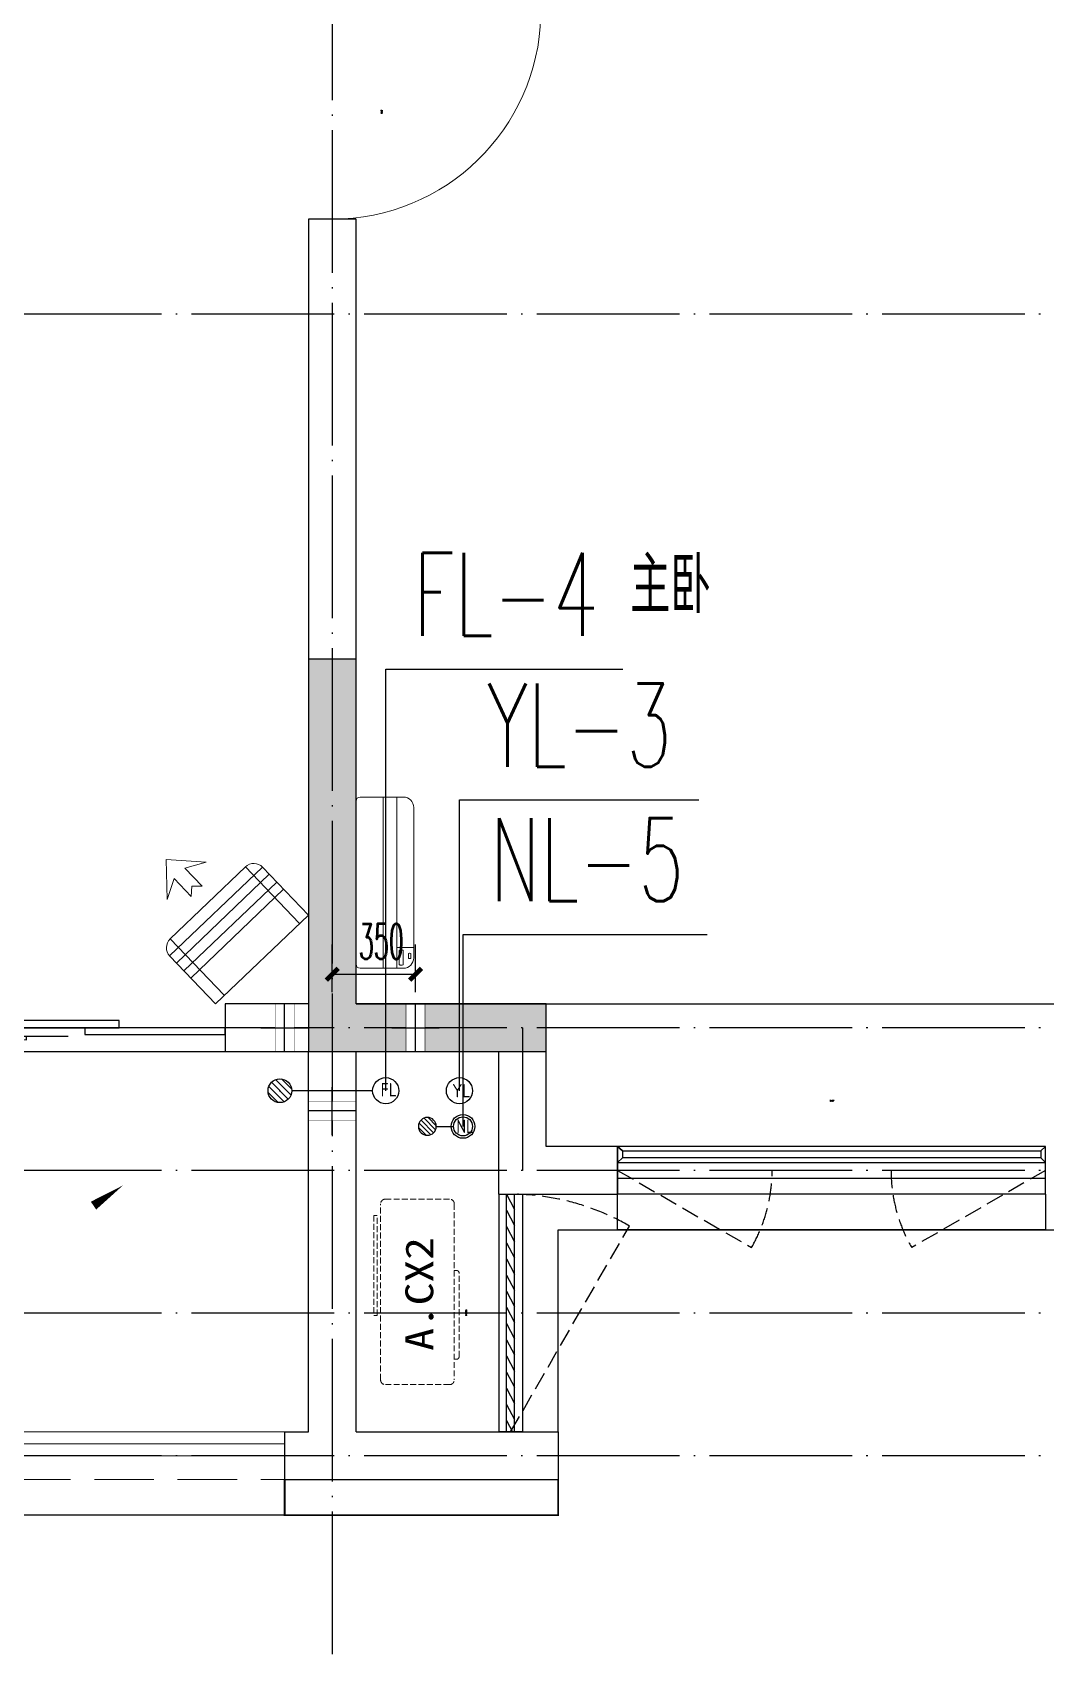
# Model space of a CAD drawing. Extents: x 27938 to 1507990, y 110129 to 923079.
# Drawn here: x 848156 to 852417, y 362996 to 369809 of the extents above; entities that cross this region are included whole.
import ezdxf

# ---------------------------------------------------------------- set-up
doc = ezdxf.new("R2010")
doc.units = 0
doc.header["$LTSCALE"] = 1000
doc.header["$MEASUREMENT"] = 0
doc.linetypes.add('DASH', pattern=[0.35, 0.25, -0.1])
doc.linetypes.add('DOTE', pattern=[2.42, 2, -0.2, 0.02, -0.2])
for name, color, linetype in [('3-栏杆1', 135, 'Continuous'), ('3.5方案汇报，与郭总、侯月琴确定户型_t8$0$2020.03.04 -1安徽标准化洋房户型(UA）_t8_t8$0$看线', 154, 'Continuous'), ('COLUMN', 9, 'Continuous'), ('DIM_凝结', 150, 'Continuous'), ('DIM_废水', 31, 'Continuous'), ('DIM_雨水', 4, 'Continuous'), ('DOTE', 1, 'Continuous'), ('EQUIP_地漏', 7, 'Continuous'), ('LVTRY', 6, 'Continuous'), ('PUB_HATCH', 8, 'Continuous'), ('PUB_TEXT', 4, 'Continuous'), ('VPIPE-凝结', 150, 'N'), ('VPIPE-废水', 31, 'Continuous'), ('VPIPE-雨水', 4, 'Y'), ('WALL', 9, 'Continuous'), ('WINDOW', 4, 'Continuous'), ('WINDOW_TEXT', 7, 'Continuous'), ('机电标识类', 1, 'Continuous'), ('看线', 251, 'Continuous')]:
    doc.layers.add(name, color=color, linetype=linetype)
for name, color, linetype, lineweight in [('平面-排水沟', 86, 'Continuous', 15), ('平面-栏杆', 135, 'Continuous', 15), ('平面-看线', 45, 'Continuous', 15), ('平面-空调室内机', 176, 'Continuous', 9), ('平面-空调预留孔', 173, 'Continuous', 15), ('空调', 76, 'Continuous', 13)]:
    doc.layers.add(name, color=color, linetype=linetype, lineweight=lineweight)
doc.styles.add('_TCH_DIM_T3', font='SIMPLEX.shx', dxfattribs={"width": 0.494118, "bigfont": 'GBCBIG.shx'})
doc.styles.add('_TCH_WINDOW', font='SIMPLEX.shx', dxfattribs={"width": 0.7, "height": 3.5, "bigfont": 'GBCBIG.shx'})
doc.styles.add('_TWT_SERIAL', font='SIMPLEX', dxfattribs={"width": 0.8, "height": 3.5, "bigfont": 'HZTXT'})
doc.styles.get("Standard").update_dxf_attribs({"font": 'gbenor.shx', "bigfont": 'gbcbig.shx'})
doc.styles.add('黑体', font='simhei.ttf')
doc.linetypes.add('N', pattern='A,3,-0.2,["N",Standard,S=0.25,R=0,X=-0.1,Y=-0.115],-0.2', length=3.4)
doc.linetypes.add('Y', pattern='A,3,-0.2,["Y",Standard,S=0.25,R=0,X=-0.1,Y=-0.115],-0.2', length=3.4)
doc.dimstyles.new('_TCH_ARCH&&50', dxfattribs={"dimtxt": 148.75, "dimasz": 50, "dimexe": 125, "dimexo": 150, "dimgap": 63.125, "dimtad": 1, "dimdec": 0, "dimzin": 0, "dimdsep": 46, "dimtxsty": '_TCH_DIM_T3', "dimblk": 'ARCHTICK', "dimcen": 0.09, "dimclrt": 4, "dimazin": 2, "dimtfac": 1, "dimtdec": 0, "dimtix": 1, "dimtmove": 2, "dimatfit": 3, "dimfxl": 100, "dimtolj": 1, "dimtzin": 0, "dimarcsym": 0})

# ---------------------------------------------------------------- blocks, each defined once
blk = doc.blocks.new('GDGDGDSDA')
at = {"layer": 'DOTE', "color": 0, "linetype": 'DOTE', "ltscale": 0.3}
for p, q in [((440834.8, 367858.3), (440834.8, 359558.3)), ((471334.8, 366358.3), (417334.8, 366358.3)), ((471334.8, 363358.3), (417334.8, 363358.3)), ((441634.8, 363358.3), (441634.8, 362758.3)), ((471334.8, 362758.3), (417334.8, 362758.3)), ((471334.8, 362158.3), (417334.8, 362158.3)), ((471334.8, 361558.3), (417334.8, 361558.3))]:
    blk.add_line(p, q, dxfattribs=at)
blk = doc.blocks.new('GFDGFSDFGD')
at = {"layer": 'PUB_HATCH'}
blk.add_hatch(color=256, dxfattribs=at).paths.add_polyline_path([(443016.6, 365523.7), (443016.6, 365723.7), (442216.6, 365723.7), (442216.6, 367173.7), (442016.6, 367173.7), (442016.6, 365523.7)])
at = {"layer": 'COLUMN', "color": 6}
for p, q in [((442216.6, 367173.7), (442016.6, 367173.7)), ((442016.6, 367173.7), (442016.6, 365523.7)), ((442216.6, 365723.7), (442216.6, 367173.7)), ((443016.6, 365723.7), (442216.6, 365723.7)), ((443016.6, 365523.7), (443016.6, 365723.7)), ((442016.6, 365523.7), (443016.6, 365523.7))]:
    blk.add_line(p, q, dxfattribs=at)
blk = doc.blocks.new('dongkong')
blk.add_wipeout([(-603756, 210771), (-603756, 210570.8), (-603836, 210570.8), (-603836, 210771)])
at = {"layer": '机电标识类', "color": 250, "linetype": 'DASH', "ltscale": 400}
for p, q in [((-603796, 210771), (-603796, 210570.8)), ((-603896, 210670.7), (-603696, 210670.7))]:
    blk.add_line(p, q, dxfattribs=at)
at = {"layer": '空调', "color": 6, "linetype": 'DASH', "const_width": 2}
blk.add_lwpolyline([(-603756, 210771), (-603756, 210570.8), (-603836, 210570.8), (-603836, 210771)], close=True, dxfattribs=at)
blk = doc.blocks.new('A$C001338C2')
for p, q in [((845, 303.6), (55, 303.6)), ((109.1, 214.8), (109.1, 303.6)), ((0, 248.6), (0, 22)), ((900, 22), (900, 248.6)), ((22, 0), (878, 0))]:
    blk.add_line(p, q)
at = {"lineweight": 5}
for p, q in [((900, 214.8), (0, 214.8)), ((900, 143.2), (0, 143.2))]:
    blk.add_line(p, q, dxfattribs=at)
for points in [[(73.1, 275), (56.8, 275, -0.414214), (51.3, 280.5), (51.3, 283.4, -0.414214), (56.8, 288.9), (73.1, 288.9, -0.414214), (78.6, 283.4), (78.6, 280.5, -0.414214)], [(89.2, 226.4), (22.2, 226.4, -0.414214), (16.7, 231.9), (16.7, 243.1, -0.414214), (22.2, 248.6), (89.2, 248.6, -0.414214), (94.7, 243.1), (94.7, 231.9, -0.414214)]]:
    blk.add_lwpolyline(points, format="xyb", close=True)
for centre, radius, start, end in [((55, 248.6), 55, 90, 180), ((845, 248.6), 55, 360, 90), ((22, 22), 22, 180, 270), ((878, 22), 22, 270, 360)]:
    blk.add_arc(centre, radius, start, end)
blk = doc.blocks.new('$lvtry$00000171')
at = {"color": 0}
for p, q in [((-74, 11), (-11, 74)), ((-70, -27), (27, 70)), ((-53, -53), (53, 53)), ((-27, -70), (70, 27)), ((11, -74), (74, -11))]:
    blk.add_line(p, q, dxfattribs=at)
blk.add_circle((0, 0), 75, dxfattribs=at)
blk.add_point((0, 0), dxfattribs=at)
blk = doc.blocks.new('$TwtSys$00000141')
at = {"color": 1}
for p, q in [((-47.1, 3.8), (-5, 45.9)), ((-47.1, 3.8), (-5, 45.9)), ((-43.6, -17.5), (17.5, 43.6)), ((-43.6, -17.5), (17.5, 43.6)), ((-33.2, -33.2), (33.2, 33.2)), ((-33.2, -33.2), (33.2, 33.2)), ((-16.2, -43.5), (43.8, 16.4)), ((-16.2, -43.5), (43.8, 16.4)), ((5.7, -46.1), (46.1, -5.7)), ((5.7, -46.1), (46.1, -5.7))]:
    blk.add_line(p, q, dxfattribs=at)
blk.add_circle((0, 0), 47, dxfattribs=at)
blk.add_circle((0, 0), 47, dxfattribs=at)
blk = doc.blocks.new('ferre')
at = {"layer": '平面-空调预留孔', "linetype": 'DASH', "ltscale": 0.1}
for p, q in [((93392.7, 115403.5), (93392.7, 115393.5)), ((93402.7, 115383.5), (93755.6, 115383.5)), ((93765.6, 115393.5), (93765.6, 115403.5))]:
    blk.add_line(p, q, dxfattribs=at)
blk.add_lwpolyline([(94045.9, 115403.5), (93305.9, 115403.5, -0.414214), (93285.9, 115423.5), (93285.9, 115693.5, -0.414214), (93305.9, 115713.5), (94045.9, 115713.5, -0.414214), (94065.9, 115693.5), (94065.9, 115423.5, -0.414214)], format="xyb", close=True, dxfattribs=at)
blk.add_lwpolyline([(93996.7, 115742.6), (93576.8, 115742.6), (93576.8, 115727.5), (93996.7, 115727.5)], close=True, dxfattribs=at)
for centre, start, end in [((93402.7, 115393.5), 180, 270), ((93755.6, 115393.5), 270, 0)]:
    blk.add_arc(centre, 10, start, end, dxfattribs=at)
at = {"layer": '平面-空调预留孔', "color": 251, "linetype": 'DASH', "ltscale": 0.1, "true_color": 0x636466, "style": '黑体', "width": 1.2}
blk.add_text('A.CX2', height=117.05, dxfattribs=at).set_placement((93428.3, 115492.1))
blk = doc.blocks.new('fergve')
at = {"layer": '平面-空调预留孔', "linetype": 'DASH', "ltscale": 0.1}
blk.add_blockref('ferre', (25670, -60415.8), dxfattribs=at)
blk = doc.blocks.new('dasdasf1sa2f31as32f')
for p, q in [((-116, 585.6), (43.3, 640.5)), ((82.7, 476.6), (43.3, 640.5)), ((-22.8, 585.5), (-116, 585.6)), ((-22.8, 585.5), (-73.4, 493.2)), ((32.4, 555.1), (-18.1, 462.9)), ((82.7, 476.6), (32.4, 555.1)), ((-473.5, 259.7), (-339.5, 504)), ((-269.8, 524.3), (-427.7, 236.5)), ((134.6, 245.5), (-338.8, 505.1)), ((-269.8, 524.3), (113.7, 314)), ((-31.3, 504.4), (-73.4, 493.2)), ((-18.1, 462.9), (-31.3, 504.4)), ((92.6, 168.8), (-380.9, 428.5)), ((114.7, 208.4), (-359.1, 468.2)), ((72.3, 131.9), (-401.1, 391.6)), ((113.7, 314), (-44.2, 26.2)), ((0, 0), (-473.5, 259.7)), ((134, 244.4), (0, 0))]:
    blk.add_line(p, q)
for centre, start, end in [((-294.5, 479.4), 61.25933, 151.25933), ((89, 269), 331.25933, 61.25933)]:
    blk.add_arc(centre, 51.3, start, end)
blk = doc.blocks.new('GDGDRGDGDRGDR')
at = {"layer": '平面-空调室内机', "ltscale": 0.3, "xscale": -1, "rotation": 270}
blk.add_blockref('dongkong', (231445.9, 1046278.1), dxfattribs=at)
at = {"layer": '平面-空调预留孔', "xscale": -1, "rotation": 15.00000000331026}
blk.add_blockref('dasdasf1sa2f31as32f', (441626.3, 442932.1), dxfattribs=at)
at = {"layer": '平面-空调预留孔', "rotation": 90}
blk.add_blockref('fergve', (497617.7, 322375.3), dxfattribs=at)
at = {"layer": '平面-空调室内机', "ltscale": 0.3, "xscale": -1, "rotation": 180}
blk.add_blockref('dongkong', (1045712.6, 653502.9), dxfattribs=at)
blk = doc.blocks.new('_ArchTick')
at = {"color": 0, "linetype": 'ByBlock', "const_width": 0.4}
blk.add_lwpolyline([(-0.5, -0.5), (0.5, 0.5)], dxfattribs=at)
blk = doc.blocks.new('*D999')
at = {"layer": 'Defpoints', "color": 0}
for p in [(849766.8, 365848.6), (849416.6, 365623.8), (849766.8, 365623.8)]:
    blk.add_point(p, dxfattribs=at)
at = {"layer": '平面-空调预留孔', "color": 0, "lineweight": -2}
for p, q in [((849416.6, 365773.8), (849416.6, 365973.6)), ((849766.8, 365773.8), (849766.8, 365973.6)), ((849416.6, 365848.6), (849766.8, 365848.6))]:
    blk.add_line(p, q, dxfattribs=at)
at = {"layer": '平面-空调预留孔', "color": 0, "lineweight": -2, "xscale": 50, "yscale": 50, "zscale": 50, "rotation": 180}
blk.add_blockref('_ArchTick', (849416.6, 365848.6), dxfattribs=at)
at = {"layer": '平面-空调预留孔', "color": 0, "lineweight": -2, "xscale": 50, "yscale": 50, "zscale": 50}
blk.add_blockref('_ArchTick', (849766.8, 365848.6), dxfattribs=at)
at = {"layer": '平面-空调预留孔', "color": 4, "insert": (849623.2, 365986.1), "char_height": 148.75, "attachment_point": 5, "style": '_TCH_DIM_T3'}
blk.add_mtext('\\A1;350', dxfattribs=at)
blk = doc.blocks.new('$DorLib2D$00000138')
at = {"color": 0, "linetype": 'Continuous'}
for p, q in [((-0.2875, 0), (-0.2875, 0.1538)), ((-0.2875, 0.1538), (0, 0.1538)), ((0, 0.1538), (0, 0)), ((0.2875, 0.1538), (0, 0.1538)), ((0.2875, 0), (0.2875, 0.1538)), ((-0.5, -0.1399), (-0.5, 0)), ((-0.5, 0), (-0.2188, 0)), ((0, 0), (-0.2875, 0)), ((-0.2188, 0), (-0.2188, -0.1399)), ((0, 0), (0.2875, 0)), ((0.2188, 0), (0.2188, -0.1399)), ((0.5, 0), (0.2188, 0)), ((0.5, 0), (0.5, -0.1946)), ((0.5, -0.1399), (0.5, 0)), ((-0.2188, -0.1399), (-0.5, -0.1399)), ((0.2188, -0.1399), (0.5, -0.1399)), ((-0.1857, -0.186), (-0.037, -0.186)), ((-0.037, -0.186), (-0.1019, -0.2583)), ((-0.1019, -0.2583), (-0.1019, -0.186)), ((0.1857, -0.186), (0.037, -0.186)), ((0.037, -0.186), (0.1019, -0.2583)), ((0.1019, -0.2583), (0.1019, -0.186))]:
    blk.add_line(p, q, dxfattribs=at)
blk = doc.blocks.new('$DorLib2D$00000001')
for p, q in [((0.45, 0.975), (0.5, 0.975)), ((0.45, 0), (0.45, 0.975)), ((0.5, 0), (0.5, 0.975)), ((0.5, 0), (0.45, 0))]:
    blk.add_line(p, q)
at = {"lineweight": 13}
blk.add_arc((0.475, 0), 0.975, 91.46928, 180, dxfattribs=at)
blk = doc.blocks.new('$WINLIB2D$00000001')
at = {"color": 0}
for points in [[(-0.5, 0.5), (-0.5, -0.5)], [(-0.5, 0.5), (0.5, 0.5)], [(0.5, -0.5), (0.5, 0.5)], [(0.5, 0.1667), (-0.5, 0.1667)], [(0.5, -0.1667), (-0.5, -0.1667)], [(-0.5, -0.5), (0.5, -0.5)]]:
    blk.add_lwpolyline(points, dxfattribs=at)
blk = doc.blocks.new('$WINLIB2D$00000039')
at = {"color": 0}
for points in [[(-0.5, 0.5), (-0.5, -0.5)], [(0.5, 0.5), (-0.5, 0.5)], [(0.5, -0.5), (0.5, 0.5)], [(-0.5, 0.1667), (0.5, 0.1667)], [(-0.3839, -0.1667), (-0.448, 0.1667)], [(-0.3159, -0.1667), (-0.38, 0.1667)], [(-0.2479, -0.1667), (-0.312, 0.1667)], [(-0.1799, -0.1667), (-0.244, 0.1667)], [(-0.1119, -0.1667), (-0.176, 0.1667)], [(-0.0439, -0.1667), (-0.108, 0.1667)], [(0.0241, -0.1667), (-0.04, 0.1667)], [(0.0921, -0.1667), (0.028, 0.1667)], [(0.16, -0.1667), (0.0959, 0.1667)], [(0.228, -0.1667), (0.1639, 0.1667)], [(0.296, -0.1667), (0.2319, 0.1667)], [(0.364, -0.1667), (0.2999, 0.1667)], [(0.432, -0.1667), (0.3679, 0.1667)], [(0.5, -0.1667), (0.4359, 0.1667)], [(-0.4519, -0.1667), (-0.5, 0.0836)], [(-0.5, -0.1667), (0.5, -0.1667)], [(0.5, -0.5), (-0.5, -0.5)]]:
    blk.add_lwpolyline(points, dxfattribs=at)

msp = doc.modelspace()

# ---------------------------------------------------------------- linework, layer by layer
at = {"color": 8, "const_width": 8}
msp.add_lwpolyline([(850366.6, 363723.7), (850366.6, 363573.7), (849216.6, 363573.7), (849216.6, 363723.7)], dxfattribs=at)
at = {"layer": '3-栏杆1', "color": 8}
for p, q in [((850636.8, 365105.9), (850616.6, 365123.7)), ((850616.6, 365123.7), (850636.8, 365105.9)), ((850636.8, 365076.7), (850616.6, 365056.8)), ((850616.6, 365056.8), (850636.8, 365076.7)), ((850636.8, 365105.9), (852396.3, 365105.9)), ((850636.8, 365105.9), (850636.8, 365076.7)), ((852396.3, 365076.6), (850636.8, 365076.6)), ((852396.3, 365105.9), (852416.6, 365123.7)), ((852416.6, 365123.7), (852396.3, 365105.9)), ((852396.3, 365105.9), (852396.3, 365076.7)), ((852416.6, 365056.8), (852396.3, 365076.7))]:
    msp.add_line(p, q, dxfattribs=at)
at = {"layer": '3.5方案汇报，与郭总、侯月琴确定户型_t8$0$2020.03.04 -1安徽标准化洋房户型(UA）_t8_t8$0$看线', "color": 8, "ltscale": 10}
msp.add_line((850316.6, 365723.7), (852816.6, 365723.7), dxfattribs=at)
at = {"layer": 'DIM_废水'}
msp.add_line((849641.6, 367131.3), (850638.9, 367131.3), dxfattribs=at)
at = {"layer": 'DIM_雨水'}
msp.add_line((849951.6, 366581.3), (850958.5, 366581.3), dxfattribs=at)
at = {"layer": 'VPIPE-凝结', "color": 8, "ltscale": 0.1}
msp.add_line((849586.6, 365358.7), (849246.6, 365358.7), dxfattribs=at)
msp.add_lwpolyline([(849854.2, 365208.7), (849926.6, 365208.7)], dxfattribs=at)
at = {"layer": 'VPIPE-凝结', "color": 8}
msp.add_circle((849966.6, 365208.7), 40, dxfattribs=at)
at = {"layer": 'VPIPE-废水', "color": 8}
msp.add_circle((849641.6, 365358.7), 55, dxfattribs=at)
at = {"layer": 'VPIPE-雨水', "color": 8}
msp.add_circle((849951.6, 365358.7), 55, dxfattribs=at)
at = {"layer": 'WALL', "color": 8}
for p, q in [((849516.6, 369023.7), (849316.6, 369023.7)), ((849216.6, 363723.7), (849416.6, 363723.7)), ((849416.6, 363723.7), (850366.6, 363723.7))]:
    msp.add_line(p, q, dxfattribs=at)
at = {"layer": 'WINDOW', "color": 8, "linetype": 'DASH', "ltscale": 0.3}
for points in [[(850616.6, 365023.7), (851179.7, 364699.1, 0.131485), (851266.6, 365023.7)], [(852416.6, 365023.7), (851853.4, 364699.1, -0.131485), (851766.6, 365023.7)], [(850166.6, 363923.7), (850666.6, 364789.8, 0.131652), (850166.6, 364923.7)]]:
    msp.add_lwpolyline(points, format="xyb", dxfattribs=at)
at = {"layer": '平面-栏杆', "color": 8}
for points in [[(844566.6, 363873.7), (849216.6, 363873.7)], [(844566.6, 363823.7), (849216.6, 363823.7)]]:
    msp.add_lwpolyline(points, dxfattribs=at)
at = {"layer": '平面-看线', "color": 8}
msp.add_lwpolyline([(844566.6, 363923.7), (849216.6, 363923.7)], dxfattribs=at)
at = {"layer": '平面-看线', "color": 8, "linetype": 'DASH'}
msp.add_lwpolyline([(844566.6, 363723.7), (849216.6, 363723.7)], dxfattribs=at)
at = {"layer": '看线', "color": 8, "ltscale": 0.5}
for points in [[(852416.6, 364923.7), (852416.6, 364773.7), (850616.6, 364773.7), (850616.6, 364923.7)], [(850366.6, 363923.7), (850366.6, 364773.7), (852916.6, 364773.7)], [(849216.6, 363573.7), (844566.6, 363573.7)]]:
    msp.add_lwpolyline(points, dxfattribs=at)

# ---------------------------------------------------------------- block references
at = {"color": 8}
msp.add_blockref('GFDGFSDFGD', (407300, 0), dxfattribs=at)
at = {"layer": 'DOTE', "color": 169}
msp.add_blockref('GDGDGDSDA', (408581.8, 2265.4), dxfattribs=at)
at = {"layer": 'EQUIP_地漏', "color": 8, "xscale": 0.8, "yscale": -0.8, "zscale": 0.8, "rotation": 180}
msp.add_blockref('$TwtSys$00000141', (849816.6, 365208.7), dxfattribs=at)
at = {"layer": 'LVTRY', "color": 8, "xscale": 0.6666666667107825, "yscale": 0.6666666667107825, "rotation": 269.9999999939778}
msp.add_blockref('$lvtry$00000171', (849196.6, 365358.7), dxfattribs=at)
at = {"layer": 'WINDOW', "color": 8}
ref = msp.add_blockref('$DorLib2D$00000001', (849416.6, 369473.7), dxfattribs=dict(at, xscale=900, yscale=-900, zscale=900, rotation=89.99999999870155))
ref.add_attrib('A', 'M0922', (849627.5, 369466.9), dxfattribs={"layer": 'WINDOW_TEXT', "color": 8, "ltscale": 0.5, "height": 5.95, "rotation": 90, "style": '_TCH_WINDOW', "width": 0.494118})
at = {"layer": '平面-空调预留孔', "color": 8, "xscale": -0.800000000046565, "yscale": 0.800000000046565, "zscale": 0.800000000046565, "rotation": 269.9999997665698}
msp.add_blockref('A$C001338C2', (849516.7, 365873.7), dxfattribs=at)

# ---------------------------------------------------------------- texts
at = {"layer": 'DIM_废水', "color": 7, "style": '_TWT_SERIAL', "width": 0.64}
msp.add_text('FL-4', height=350, dxfattribs=at).set_placement((849758.2, 367271.3))
at = {"layer": 'DIM_雨水', "color": 7, "style": '_TWT_SERIAL', "width": 0.64}
msp.add_text('YL-3', height=350, dxfattribs=at).set_placement((850067.1, 366721.3))
at = {"layer": 'PUB_TEXT', "color": 8}
msp.add_text('主卧', height=236.31, dxfattribs=at).set_placement((850668.6, 367366.2))

# ---------------------------------------------------------------- next in the draw order: block references
at = {"layer": '平面-空调室内机', "color": 8, "ltscale": 0.3, "rotation": 180}
msp.add_blockref('dongkong', (245970.6, 576294.5), dxfattribs=at)

# ---------------------------------------------------------------- next in the draw order: block references
at = {"layer": '平面-空调室内机', "color": 8, "ltscale": 0.3, "xscale": -1, "rotation": 180}
msp.add_blockref('dongkong', (1453562.7, 576294.5), dxfattribs=at)

# ---------------------------------------------------------------- next in the draw order: block references
at = {"color": 8}
msp.add_blockref('GDGDRGDGDRGDR', (407300, -77208.4), dxfattribs=at)

# ---------------------------------------------------------------- next in the draw order: linework, layer by layer
at = {"layer": 'DIM_凝结'}
for p, q in [((849966.6, 365208.7), (849966.6, 366015.2)), ((849966.6, 366015.2), (850992.7, 366015.2))]:
    msp.add_line(p, q, dxfattribs=at)
at = {"layer": 'DIM_废水'}
msp.add_line((849641.6, 365358.7), (849641.6, 367131.3), dxfattribs=at)
at = {"layer": 'DIM_雨水'}
msp.add_line((849951.6, 365358.7), (849951.6, 366581.3), dxfattribs=at)
at = {"layer": 'VPIPE-凝结'}
msp.add_circle((849966.6, 365208.7), 50, dxfattribs=at)
at = {"layer": 'VPIPE-废水'}
msp.add_circle((849641.6, 365358.7), 55, dxfattribs=at)
at = {"layer": 'VPIPE-雨水'}
msp.add_circle((849951.6, 365358.7), 55, dxfattribs=at)
at = {"layer": 'WALL', "color": 8}
for p, q in [((849316.6, 369023.7), (849316.6, 365723.7)), ((849516.6, 365723.7), (849516.6, 369023.7)), ((849316.6, 365723.7), (848966.6, 365723.7)), ((848966.6, 365723.7), (848966.6, 365523.7)), ((849516.6, 365723.7), (850316.6, 365723.7)), ((850316.6, 365123.7), (850316.6, 365723.7)), ((848966.6, 365523.7), (849316.6, 365523.7)), ((849316.6, 363923.7), (849316.6, 365523.7)), ((849516.6, 365523.7), (850116.6, 365523.7)), ((849516.6, 363923.7), (849516.6, 365523.7)), ((850116.6, 364923.7), (850116.6, 365523.7)), ((850616.6, 365123.7), (850316.6, 365123.7)), ((850616.6, 364923.7), (850616.6, 365123.7)), ((850116.6, 364923.7), (850616.6, 364923.7)), ((849216.6, 363923.7), (849316.6, 363923.7)), ((849216.6, 363923.7), (849216.6, 363723.7)), ((849516.6, 363923.7), (850366.6, 363923.7)), ((850366.6, 363923.7), (850366.6, 363723.7))]:
    msp.add_line(p, q, dxfattribs=at)
at = {"layer": 'WINDOW', "color": 8}
msp.add_line((846866.6, 365523.7), (848966.6, 365523.7), dxfattribs=at)
at = {"layer": '平面-排水沟', "color": 8}
msp.add_lwpolyline([(848181.3, 364716.6, 0, 0, 0), (848536.4, 364960.4, 0, 40, 0), (848412.7, 364875.5, 0, 0, 0)], format="xyseb", dxfattribs=at)

# ---------------------------------------------------------------- next in the draw order: block references
at = {"layer": 'WINDOW', "color": 8}
ref = msp.add_blockref('$DorLib2D$00000138', (847916.6, 365623.7), dxfattribs=dict(at, xscale=2100, yscale=200, zscale=2100, rotation=1.055716874123975e-09))
ref.add_attrib('A', 'TLM2123', (847907.5, 365328.2), dxfattribs={"layer": 'WINDOW_TEXT', "color": 8, "ltscale": 0.5, "height": 5.95, "rotation": 0, "style": '_TCH_WINDOW', "width": 0.494118})
ref = msp.add_blockref('$WINLIB2D$00000001', (851516.6, 365023.7), dxfattribs=dict(at, xscale=1800, yscale=200, zscale=1800, rotation=179.9999999950641))
ref.add_attrib('A', 'TC1817', (851509.2, 365313.2), dxfattribs={"layer": 'WINDOW_TEXT', "color": 8, "ltscale": 0.5, "height": 5.95, "rotation": 360, "style": '_TCH_WINDOW', "width": 0.494118})
ref = msp.add_blockref('$WINLIB2D$00000039', (850166.6, 364423.7), dxfattribs=dict(at, xscale=-1000, yscale=100, zscale=-1000, rotation=270))
ref.add_attrib('A', 'BYC1022a', (849983.1, 364413.2), dxfattribs={"layer": 'WINDOW_TEXT', "color": 8, "ltscale": 0.5, "height": 5.95, "rotation": 90, "style": '_TCH_WINDOW', "width": 0.494118})

# ---------------------------------------------------------------- next in the draw order: texts
at = {"layer": 'DIM_凝结', "color": 7, "style": '_TWT_SERIAL', "width": 0.64}
msp.add_text('NL-5', height=350, dxfattribs=at).set_placement((850080.1, 366155.2))
at = {"layer": 'PUB_TEXT', "color": 8}
for s, p in [('FL', (849620.3, 365334.9)), ('YL', (849921.2, 365330.7)), ('NL', (849938.6, 365180.7))]:
    msp.add_text(s, height=56, dxfattribs=at).set_placement(p)

# ---------------------------------------------------------------- next in the draw order: dimensions: what is measured, and where the dimension line sits
at = {"layer": '平面-空调预留孔', "color": 8}
dim = msp.add_linear_dim(base=(849766.8, 365848.6), p1=(849416.6, 365623.8), p2=(849766.8, 365623.8), angle=0, dimstyle='_TCH_ARCH&&50', dxfattribs=at)
dim.commit()
dim.dimension.update_dxf_attribs({"geometry": '*D999', "text_midpoint": (849623.2, 365986.1), "dimtype": 129})

doc.saveas('drawing.dxf')
